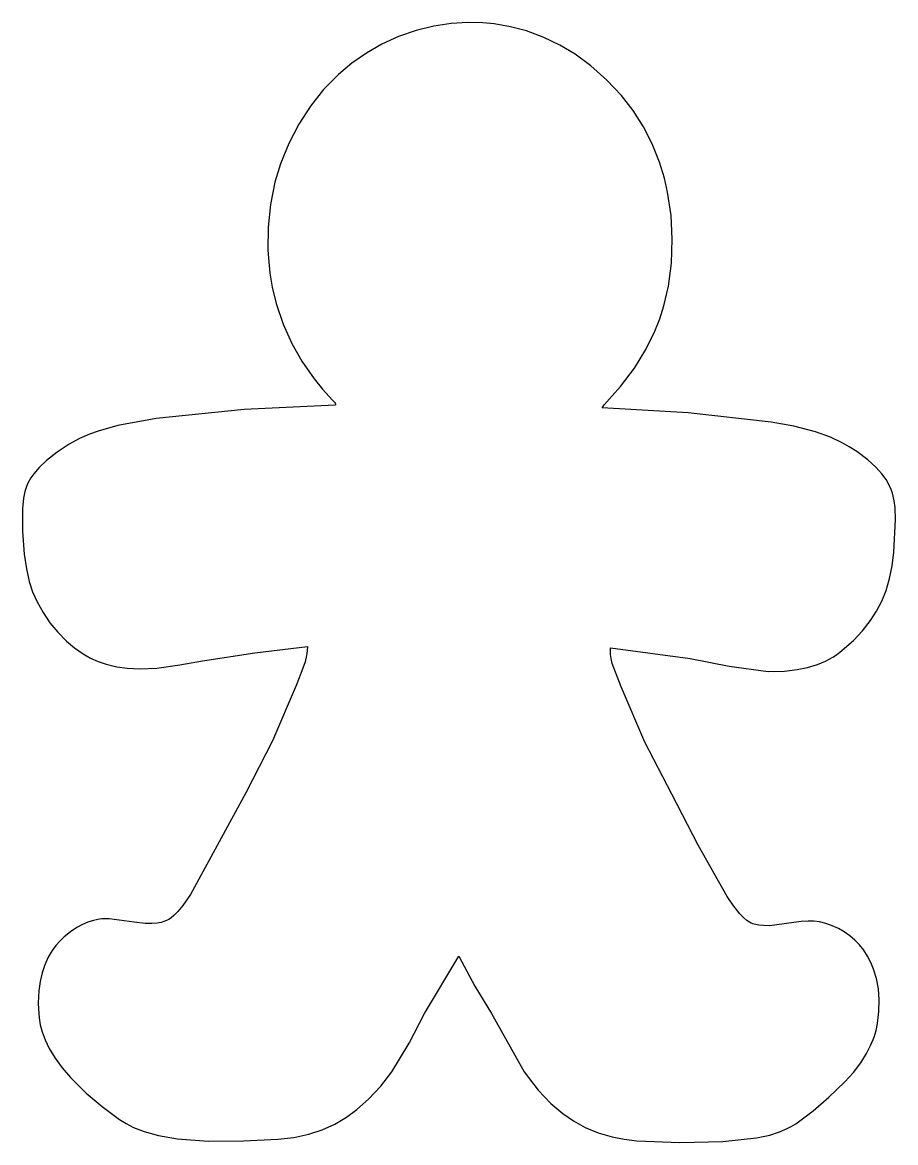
# Model space of a CAD drawing. Extents: x 0.3 to 8.5, y 0.2 to 10.8.
import ezdxf

# ---------------------------------------------------------------- set-up
doc = ezdxf.new("R2010")
doc.units = 0
doc.layers.add('GBM2', color=7, linetype='CONTINUOUS')

msp = doc.modelspace()

# ---------------------------------------------------------------- linework, layer by layer
at = {"layer": 'GBM2'}
msp.add_polyline3d([(0.7318, 0.8591, 5.5658), (0.8808, 0.7125, 5.5658), (1.0296, 0.5874, 5.5658), (1.1918, 0.4658, 5.5658), (1.2544, 0.426, 5.5658), (1.3231, 0.3914, 5.5658), (1.4233, 0.3527, 5.5658), (1.5604, 0.3153, 5.5658), (1.7389, 0.2848, 5.5658), (2.0261, 0.263, 5.5658), (2.3563, 0.2636, 5.5658), (2.6784, 0.2792, 5.5658), (2.8299, 0.296, 5.5658), (2.9693, 0.3262, 5.5658), (3.0975, 0.3686, 5.5658), (3.2152, 0.4221, 5.5658), (3.3234, 0.4856, 5.5658), (3.4229, 0.5578, 5.5658), (3.5321, 0.6546, 5.5658), (3.6473, 0.7789, 5.5658), (3.7516, 0.9125, 5.5658), (3.9131, 1.1826, 5.5658), (4.0583, 1.4591, 5.5658), (4.3783, 1.9991, 5.5658), (4.5282, 1.7178, 5.5658), (4.6849, 1.4591, 5.5658), (4.9916, 0.9125, 5.5658), (5.1255, 0.7398, 5.5658), (5.2429, 0.6168, 5.5658), (5.3546, 0.5217, 5.5658), (5.4564, 0.4514, 5.5658), (5.5671, 0.3904, 5.5658), (5.6875, 0.3399, 5.5658), (5.8184, 0.301, 5.5658), (5.9311, 0.279, 5.5658), (6.0515, 0.2658, 5.5658), (6.4539, 0.2482, 5.5658), (6.8581, 0.2592, 5.5658), (7.1748, 0.2929, 5.5658), (7.2991, 0.3191, 5.5658), (7.3901, 0.3477, 5.5658), (7.4639, 0.3793, 5.5658), (7.4993, 0.3979, 5.5658), (7.5447, 0.4258, 5.5658), (7.7061, 0.5459, 5.5658), (7.8532, 0.6734, 5.5658), (8.0047, 0.8191, 5.5658), (8.0858, 0.9076, 5.5658), (8.1542, 0.9973, 5.5658), (8.2088, 1.0841, 5.5658), (8.2498, 1.1652, 5.5658), (8.2787, 1.2381, 5.5658), (8.2977, 1.301, 5.5658), (8.3113, 1.3658, 5.5658), (8.325, 1.4801, 5.5658), (8.3277, 1.5888, 5.5658), (8.3198, 1.6915, 5.5658), (8.302, 1.7878, 5.5658), (8.2748, 1.8775, 5.5658), (8.2485, 1.9402, 5.5658), (8.2174, 1.9988, 5.5658), (8.1818, 2.0533, 5.5658), (8.1419, 2.1034, 5.5658), (8.0979, 2.1491, 5.5658), (8.0501, 2.1902, 5.5658), (7.9986, 2.2265, 5.5658), (7.9437, 2.2579, 5.5658), (7.8857, 2.2844, 5.5658), (7.8247, 2.3057, 5.5658), (7.767, 2.3196, 5.5658), (7.7118, 2.3265, 5.5658), (7.6585, 2.3278, 5.5658), (7.5939, 2.3234, 5.5658), (7.2972, 2.2844, 5.5658), (7.241, 2.2858, 5.5658), (7.1971, 2.2906, 5.5658), (7.1514, 2.2991, 5.5658), (7.1406, 2.3021, 5.5658), (7.1242, 2.3088, 5.5658), (7.1075, 2.318, 5.5658), (7.085, 2.3335, 5.5658), (7.0569, 2.3573, 5.5658), (7.0181, 2.397, 5.5658), (6.9516, 2.4804, 5.5658), (6.8981, 2.559, 5.5658), (6.6279, 3.0396, 5.5658), (6.3781, 3.519, 5.5658), (6.1254, 4.0081, 5.5658), (5.9048, 4.5256, 5.5658), (5.8196, 4.7476, 5.5658), (5.8094, 4.7924, 5.5658), (5.8044, 4.8303, 5.5658), (5.8032, 4.8611, 5.5658), (5.8048, 4.8922, 5.5658), (6.5515, 4.7922, 5.5658), (6.9174, 4.7227, 5.5658), (7.2847, 4.6722, 5.5658), (7.4391, 4.6756, 5.5658), (7.5569, 4.689, 5.5658), (7.655, 4.7092, 5.5658), (7.7479, 4.7377, 5.5658), (7.8228, 4.769, 5.5658), (7.893, 4.8071, 5.5658), (7.9262, 4.8288, 5.5658), (7.958, 4.8522, 5.5658), (8.0855, 4.9621, 5.5658), (8.1709, 5.0515, 5.5658), (8.2468, 5.1485, 5.5658), (8.3025, 5.236, 5.5658), (8.3508, 5.3304, 5.5658), (8.3915, 5.4325, 5.5658), (8.4243, 5.5429, 5.5658), (8.4488, 5.6626, 5.5658), (8.4647, 5.7922, 5.5658), (8.481, 6.0984, 5.5658), (8.4755, 6.2099, 5.5658), (8.4671, 6.2741, 5.5658), (8.4513, 6.3455, 5.5658), (8.4394, 6.3812, 5.5658), (8.4181, 6.4279, 5.5658), (8.3912, 6.4733, 5.5658), (8.3509, 6.5281, 5.5658), (8.2943, 6.5905, 5.5658), (8.22, 6.658, 5.5658), (8.1167, 6.7352, 5.5658), (8.0465, 6.78, 5.5658), (7.978, 6.8188, 5.5658), (7.8694, 6.87, 5.5658), (7.7282, 6.921, 5.5658), (7.5242, 6.9737, 5.5658), (7.3114, 7.0121, 5.5658), (6.5326, 7.099, 5.5658), (5.7248, 7.1454, 5.5658), (5.7452, 7.1757, 5.5658), (5.8181, 7.2589, 5.5658), (5.8982, 7.3454, 5.5658), (6.0279, 7.5186, 5.5658), (6.135, 7.6933, 5.5658), (6.2198, 7.8665, 5.5658), (6.2658, 7.9833, 5.5658), (6.3048, 8.1053, 5.5658), (6.3471, 8.288, 5.5658), (6.3758, 8.506, 5.5658), (6.384, 8.729, 5.5658), (6.372, 8.9521, 5.5658), (6.3402, 9.17, 5.5658), (6.3104, 9.3013, 5.5658), (6.2648, 9.4519, 5.5658), (6.1957, 9.624, 5.5658), (6.1127, 9.7855, 5.5658), (6.0164, 9.9366, 5.5658), (5.9073, 10.0776, 5.5658), (5.77, 10.2243, 5.5658), (5.6182, 10.3585, 5.5658), (5.4708, 10.4662, 5.5658), (5.3294, 10.5509, 5.5658), (5.1768, 10.6244, 5.5658), (5.0136, 10.6847, 5.5658), (4.8656, 10.7243, 5.5658), (4.7105, 10.7512, 5.5658), (4.6032, 10.7616, 5.5658), (4.4649, 10.7652, 5.5658), (4.307, 10.756, 5.5658), (4.1434, 10.7313, 5.5658), (3.9772, 10.6899, 5.5658), (3.8116, 10.6318, 5.5658), (3.6569, 10.5611, 5.5658), (3.5113, 10.4777, 5.5658), (3.375, 10.3824, 5.5658), (3.2483, 10.2759, 5.5658), (3.1093, 10.1341, 5.5658), (2.9851, 9.9783, 5.5658), (2.876, 9.8097, 5.5658), (2.7825, 9.6294, 5.5658), (2.705, 9.4386, 5.5658), (2.6525, 9.2646, 5.5658), (2.6105, 9.0566, 5.5658), (2.5884, 8.8424, 5.5658), (2.5864, 8.626, 5.5658), (2.6051, 8.4111, 5.5658), (2.6273, 8.2794, 5.5658), (2.665, 8.1253, 5.5658), (2.7312, 7.9307, 5.5658), (2.8116, 7.7514, 5.5658), (2.9048, 7.5862, 5.5658), (3.0217, 7.4175, 5.5658), (3.0978, 7.3231, 5.5658), (3.1917, 7.2187, 5.5658), (3.2136, 7.197, 5.5658), (3.2165, 7.1929, 5.5658), (3.2182, 7.1897, 5.5658), (3.2195, 7.1865, 5.5658), (3.2201, 7.1843, 5.5658), (3.2204, 7.1821, 5.5658), (3.2205, 7.1799, 5.5658), (3.2203, 7.1777, 5.5658), (3.2198, 7.1754, 5.5658), (3.2194, 7.1743, 5.5658), (3.2183, 7.1721, 5.5658), (2.3629, 7.1304, 5.5658), (1.5384, 7.0454, 5.5658), (1.1759, 6.9801, 5.5658), (0.9915, 6.9281, 5.5658), (0.9101, 6.8985, 5.5658), (0.8185, 6.8588, 5.5658), (0.7202, 6.806, 5.5658), (0.6061, 6.7309, 5.5658), (0.5074, 6.6523, 5.5658), (0.4384, 6.5864, 5.5658), (0.3878, 6.5278, 5.5658), (0.3596, 6.4882, 5.5658), (0.3319, 6.4388, 5.5658), (0.3186, 6.407, 5.5658), (0.3043, 6.3609, 5.5658), (0.2913, 6.2981, 5.5658), (0.2809, 6.2029, 5.5658), (0.2813, 5.9868, 5.5658), (0.2985, 5.7722, 5.5658), (0.318, 5.6341, 5.5658), (0.346, 5.5146, 5.5658), (0.3771, 5.4204, 5.5658), (0.4185, 5.3255, 5.5658), (0.4744, 5.2255, 5.5658), (0.5399, 5.1294, 5.5658), (0.6142, 5.0391, 5.5658), (0.6961, 4.9563, 5.5658), (0.7716, 4.8927, 5.5658), (0.8513, 4.8371, 5.5658), (0.9205, 4.7978, 5.5658), (0.9918, 4.7656, 5.5658), (1.069, 4.739, 5.5658), (1.1665, 4.7154, 5.5658), (1.2649, 4.7015, 5.5658), (1.3837, 4.6957, 5.5658), (1.5425, 4.703, 5.5658), (1.7595, 4.7325, 5.5658), (1.9718, 4.7722, 5.5658), (2.4651, 4.8455, 5.5658), (2.9584, 4.9055, 5.5658), (2.9562, 4.8663, 5.5658), (2.9496, 4.8203, 5.5658), (2.935, 4.7605, 5.5658), (2.8965, 4.652, 5.5658), (2.8517, 4.5389, 5.5658), (2.6287, 4.0193, 5.5658), (2.3784, 3.5323, 5.5658), (1.8584, 2.579, 5.5658), (1.7876, 2.4755, 5.5658), (1.7393, 2.4169, 5.5658), (1.7035, 2.3808, 5.5658), (1.6772, 2.3589, 5.5658), (1.6559, 2.3442, 5.5658), (1.6399, 2.335, 5.5658), (1.6184, 2.3257, 5.5658), (1.5825, 2.3151, 5.5658), (1.5458, 2.3082, 5.5658), (1.496, 2.3038, 5.5658), (1.4327, 2.3049, 5.5658), (1.3304, 2.3166, 5.5658), (1.0951, 2.3499, 5.5658), (1.0492, 2.3502, 5.5658), (1.0269, 2.3486, 5.5658), (1.0051, 2.3457, 5.5658), (0.9478, 2.3333, 5.5658), (0.8943, 2.3162, 5.5658), (0.8446, 2.2952, 5.5658), (0.7919, 2.267, 5.5658), (0.7317, 2.227, 5.5658), (0.6718, 2.1791, 5.5658), (0.6315, 2.1407, 5.5658), (0.5942, 2.0983, 5.5658), (0.5603, 2.0519, 5.5658), (0.5227, 1.9884, 5.5658), (0.491, 1.9187, 5.5658), (0.4656, 1.843, 5.5658), (0.4466, 1.7614, 5.5658), (0.4346, 1.6738, 5.5658), (0.4299, 1.5611, 5.5658), (0.4317, 1.5016, 5.5658), (0.4385, 1.4191, 5.5658), (0.4493, 1.3533, 5.5658), (0.4663, 1.2891, 5.5658), (0.4937, 1.2145, 5.5658), (0.5337, 1.1311, 5.5658), (0.5875, 1.0416, 5.5658), (0.6545, 0.9494, 5.5658)], close=True, dxfattribs=at)

doc.saveas('drawing.dxf')
